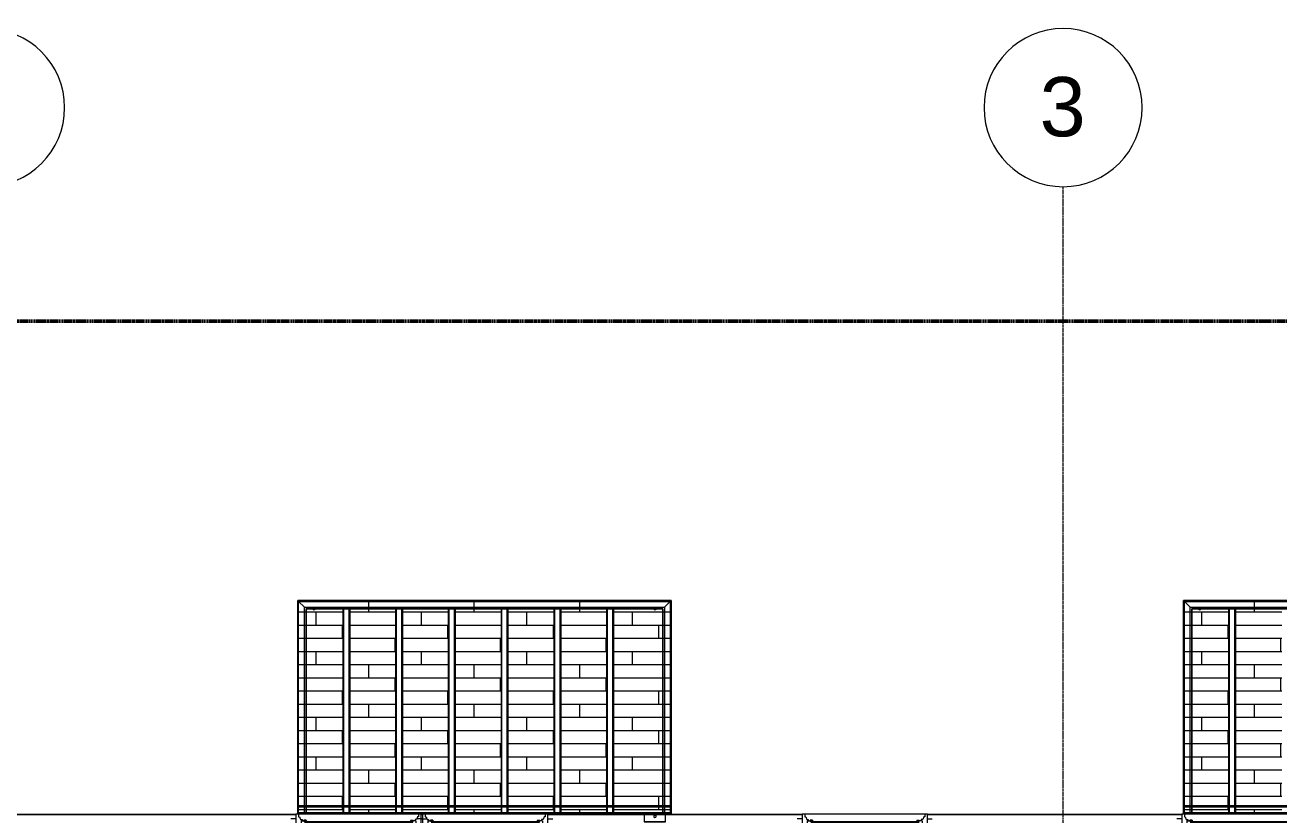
# Model space of a CAD drawing. Header units: inches. Extents: x -4235 to -464, y 9767 to 12359.
# Drawn here: x -3142.3 to -2761.8, y 12118.7 to 12358.5 of the extents above; entities that cross this region are included whole.
import ezdxf

# ---------------------------------------------------------------- set-up
doc = ezdxf.new("R2010")
doc.units = ezdxf.units.IN
doc.header["$MEASUREMENT"] = 0
for name, pattern in [('Double Dash 3_8_', [1, 0.375, -0.125, 0.125, -0.125, 0.125, -0.125]), ('Grid Line 1_2_', [0.875, 0.5, -0.125, 0.125, -0.125]), ('Hidden 1_8_', [0.1875, 0.125, -0.0625])]:
    doc.linetypes.add(name, pattern=pattern)
for name, color, linetype, lineweight in [('A-FLOR-3', 192, 'Continuous', 9), ('A-FLOR-PATT-1', 9, 'Continuous', 9), ('A-GLAZ-1', 151, 'Continuous', 9), ('A-GLAZ-2', 151, 'Continuous', 20), ('A-WALL-5', 113, 'Continuous', 9), ('C-PROP-LINE', 91, 'Double Dash 3_8_', 50), ('S-BEAM', 12, 'Continuous', 9), ('S-BEAM-1', 12, 'Hidden 1_8_', 9), ('S-GRID-1', 1, 'Grid Line 1_2_', 9), ('S-GRID-IDEN', 1, 'Continuous', 9)]:
    doc.layers.add(name, color=color, linetype=linetype, lineweight=lineweight)
doc.styles.add('Arial', font='arial.ttf', dxfattribs={"height": 18})

# ---------------------------------------------------------------- blocks, each defined once
blk = doc.blocks.new('Basic Wall _ EXT - FIBER CEMENT - LARGE - ___-2505162-BACKGROUND - RCP - 2ND FLOOR')
at = {"layer": 'A-WALL-5'}
for p, q in [((-3060.14, 12118.91), (-3215.06, 12118.91)), ((-3060.14, 12118.91), (-3215.06, 12118.91)), ((-3215.06, 12118.88), (-3060.14, 12118.88)), ((-3060.14, 12118.88), (-3215.06, 12118.88)), ((-3021.74, 12118.91), (-3022.11, 12118.91)), ((-3021.74, 12118.91), (-3022.11, 12118.91)), ((-3022.11, 12118.88), (-3021.74, 12118.88)), ((-3021.74, 12118.88), (-3022.11, 12118.88)), ((-2906.54, 12118.91), (-2983.71, 12118.91)), ((-2906.54, 12118.91), (-2983.71, 12118.91)), ((-2983.71, 12118.88), (-2906.54, 12118.88)), ((-2906.54, 12118.88), (-2983.71, 12118.88)), ((-2791.34, 12118.91), (-2868.51, 12118.91)), ((-2791.34, 12118.91), (-2868.51, 12118.91)), ((-2868.51, 12118.88), (-2791.34, 12118.88)), ((-2791.34, 12118.88), (-2868.51, 12118.88))]:
    blk.add_line(p, q, dxfattribs=at)
blk = doc.blocks.new('Window-Double_Hung-Andersen-400_Series-Tilt_Wash - DOUBLE HUNG - REVERSE COTTAGE - 2ND FLOOR-2888385-BACKGROUND - RCP - 2ND FLOOR')
at = {"layer": 'A-GLAZ-1'}
for p, q in [((-16.29, 2.5), (-15.7, 2.5)), ((-16.29, 2.12), (-15.7, 2.12)), ((-16.29, 0.56), (-15.7, 0.56)), ((-16.29, 0.19), (-15.7, 0.19)), ((-15.82, 2.5), (-15.82, 2.12)), ((-15.82, 0.56), (-15.82, 0.19)), ((-15.7, 2.63), (15.7, 2.63)), ((-15.7, 2.5), (15.7, 2.5)), ((-15.7, 2.12), (15.7, 2.12)), ((-15.7, 2), (15.7, 2)), ((-15.7, 0.69), (15.7, 0.69)), ((-15.7, 0.56), (15.7, 0.56)), ((-15.7, 0.19), (15.7, 0.19)), ((-15.7, 0.06), (15.7, 0.06)), ((16.29, 2.5), (15.7, 2.5)), ((16.29, 2.12), (15.7, 2.12)), ((16.29, 0.56), (15.7, 0.56)), ((16.29, 0.19), (15.7, 0.19)), ((15.82, 2.5), (15.82, 2.12)), ((15.82, 0.56), (15.82, 0.19)), ((-19.01, -2.44), (-19.01, -3.94)), ((-19.01, -2.44), (-18.95, -2.44)), ((18.95, -1.06), (-18.95, -1.06)), ((-18.95, -1.06), (-18.95, -4.44)), ((-18.32, -1.06), (-18.32, -4.44)), ((18.32, -1.06), (18.32, -4.44)), ((18.95, -4.44), (18.95, -1.06)), ((18.95, -2.44), (19.01, -2.44)), ((19.01, -3.94), (19.01, -2.44)), ((-19.01, -3.94), (-18.95, -3.94)), ((-18.95, -4.44), (18.95, -4.44)), ((18.95, -3.94), (19.01, -3.94))]:
    blk.add_line(p, q, dxfattribs=at)
at = {"layer": 'A-GLAZ-2'}
for p, q in [((19.01, 4.81), (-19.01, 4.81)), ((-19.01, 4.81), (-19.01, -1.06)), ((-18.2, 4.81), (-18.2, 4)), ((-18.2, 4), (-17.92, 4)), ((-17.92, 4), (-17.61, 3.19)), ((17.92, 4), (17.61, 3.19)), ((18.2, 4), (17.92, 4)), ((18.2, 4.81), (18.2, 4)), ((19.01, -1.06), (19.01, 4.81)), ((-19.01, 3.44), (-20.51, 3.44)), ((-17.61, 3.19), (-17.14, 3.19)), ((-17.42, 2.75), (-16.57, 2.75)), ((-17.42, 2.75), (-17.42, -0.56)), ((-17.42, 1.37), (-15.86, 1.37)), ((-17.42, 0.81), (-16.57, 0.81)), ((-17.14, 3.19), (-17.14, 2.75)), ((-15.86, 2.97), (-16.57, 2.97)), ((-16.57, 2.63), (-16.57, 2.97)), ((-15.7, 2.63), (-16.57, 2.63)), ((-15.86, 1.03), (-16.57, 1.03)), ((-16.57, 0.69), (-16.57, 1.03)), ((-15.7, 0.69), (-16.57, 0.69)), ((-16.29, 2.63), (-16.29, 2)), ((-15.7, 2), (-16.29, 2)), ((-16.29, 0.69), (-16.29, 0.06)), ((-15.7, 0.06), (-16.29, 0.06)), ((-15.86, 2.97), (-15.7, 2.63)), ((-15.86, 1.37), (-15.7, 2)), ((-15.86, 1.03), (-15.7, 0.69)), ((-15.86, -0.56), (-15.7, 0.06)), ((15.86, 2.97), (15.7, 2.63)), ((15.7, 2.63), (16.57, 2.63)), ((15.7, 2), (16.29, 2)), ((15.86, 1.37), (15.7, 2)), ((15.86, 1.03), (15.7, 0.69)), ((15.7, 0.69), (16.57, 0.69)), ((15.7, 0.06), (16.29, 0.06)), ((15.86, -0.56), (15.7, 0.06)), ((15.86, 2.97), (16.57, 2.97)), ((17.42, 1.37), (15.86, 1.37)), ((15.86, 1.03), (16.57, 1.03)), ((16.29, 2.63), (16.29, 2)), ((16.29, 0.69), (16.29, 0.06)), ((16.57, 2.63), (16.57, 2.97)), ((17.42, 2.75), (16.57, 2.75)), ((16.57, 0.69), (16.57, 1.03)), ((17.42, 0.81), (16.57, 0.81)), ((17.14, 3.19), (17.14, 2.75)), ((17.61, 3.19), (17.14, 3.19)), ((17.42, 2.75), (17.42, -0.56)), ((19.01, 3.44), (20.51, 3.44)), ((-19.01, -1.06), (19.01, -1.06)), ((-17.67, -0.78), (-18, -1.06)), ((-17.67, -0.78), (-17.67, -0.56)), ((-17.67, -0.56), (-15.86, -0.56)), ((17.67, -0.56), (15.86, -0.56)), ((17.67, -0.78), (17.67, -0.56)), ((17.67, -0.78), (18, -1.06))]:
    blk.add_line(p, q, dxfattribs=at)
blk = doc.blocks.new('Walls 80 - Walls 1-2571285-BACKGROUND - RCP - 2ND FLOOR')
at = {"layer": 'A-WALL-5'}
for start_param, end_param in [(2.879793, 3.141593), (3.19067, 6.234108), (0, 0.261799)]:
    blk.add_ellipse((-2785.88, 12181.32), major_axis=(0.375, 0), ratio=0.86769, start_param=start_param, end_param=end_param, dxfattribs=at)
blk = doc.blocks.new('Walls 140 - Walls 3-2571305-BACKGROUND - RCP - 2ND FLOOR')
at = {"layer": 'A-WALL-5'}
for p, q in [((-2677.46, 12183.84), (-2790.79, 12183.84)), ((-2790.79, 12183.84), (-2790.79, 12121.48)), ((-2677.46, 12183.84), (-2790.79, 12183.84)), ((-2790.79, 12183.84), (-2790.79, 12118.96)), ((-2790.79, 12183.84), (-2677.46, 12183.84)), ((-2790.79, 12121.48), (-2790.79, 12183.84)), ((-2790.51, 12183.57), (-2677.73, 12183.57)), ((-2790.51, 12183.57), (-2788.74, 12181.8)), ((-2788.74, 12181.8), (-2790.51, 12183.57)), ((-2790.51, 12183.57), (-2677.73, 12183.57)), ((-2790.51, 12121.48), (-2790.51, 12183.57)), ((-2790.51, 12121.48), (-2790.51, 12183.57)), ((-2679.5, 12181.8), (-2677.73, 12183.57)), ((-2677.73, 12183.57), (-2679.5, 12181.8)), ((-2677.73, 12183.57), (-2677.73, 12121.48)), ((-2677.73, 12183.57), (-2677.73, 12121.48)), ((-2677.46, 12121.48), (-2677.46, 12183.84)), ((-2677.46, 12183.84), (-2677.46, 12118.95)), ((-2677.46, 12183.84), (-2677.46, 12121.48)), ((-2788.74, 12181.8), (-2679.5, 12181.8)), ((-2788.74, 12181.8), (-2679.5, 12181.8)), ((-2788.74, 12121.48), (-2788.74, 12181.8)), ((-2788.74, 12121.48), (-2788.74, 12181.8)), ((-2786.25, 12181.31), (-2788.26, 12181.31)), ((-2788.26, 12181.31), (-2788.26, 12121.48)), ((-2788.26, 12181.31), (-2679.99, 12181.31)), ((-2788.26, 12118.96), (-2788.26, 12181.31)), ((-2785.55, 12181.31), (-2786.25, 12181.31)), ((-2776.99, 12181.31), (-2785.51, 12181.31)), ((-2776.8, 12181.31), (-2776.99, 12181.31)), ((-2775.18, 12181.31), (-2776.8, 12181.31)), ((-2774.99, 12181.31), (-2775.18, 12181.31)), ((-2760.99, 12181.31), (-2774.99, 12181.31)), ((-2760.8, 12181.31), (-2760.99, 12181.31)), ((-2759.18, 12181.31), (-2760.8, 12181.31)), ((-2758.99, 12181.31), (-2759.18, 12181.31)), ((-2744.99, 12181.31), (-2758.99, 12181.31)), ((-2744.8, 12181.31), (-2744.99, 12181.31)), ((-2743.18, 12181.31), (-2744.8, 12181.31)), ((-2742.99, 12181.31), (-2743.18, 12181.31)), ((-2728.99, 12181.31), (-2742.99, 12181.31)), ((-2728.8, 12181.31), (-2728.99, 12181.31)), ((-2727.18, 12181.31), (-2728.8, 12181.31)), ((-2726.99, 12181.31), (-2727.18, 12181.31)), ((-2712.99, 12181.31), (-2726.99, 12181.31)), ((-2712.8, 12181.31), (-2712.99, 12181.31)), ((-2711.18, 12181.31), (-2712.8, 12181.31)), ((-2710.99, 12181.31), (-2711.18, 12181.31)), ((-2696.99, 12181.31), (-2710.99, 12181.31)), ((-2696.8, 12181.31), (-2696.99, 12181.31)), ((-2695.18, 12181.31), (-2696.8, 12181.31)), ((-2694.99, 12181.31), (-2695.18, 12181.31)), ((-2682.76, 12181.31), (-2694.99, 12181.31)), ((-2682.01, 12181.31), (-2682.75, 12181.31)), ((-2679.99, 12181.31), (-2682.01, 12181.31)), ((-2679.99, 12118.95), (-2679.99, 12181.31)), ((-2679.99, 12181.31), (-2679.99, 12121.48)), ((-2679.5, 12181.8), (-2679.5, 12121.48)), ((-2679.5, 12181.8), (-2679.5, 12121.48)), ((-2788.26, 12121.48), (-2790.79, 12121.48)), ((-2790.79, 12121.48), (-2790.79, 12121.21)), ((-2790.79, 12121.21), (-2790.79, 12121.48)), ((-2790.79, 12121.48), (-2790.79, 12118.96)), ((-2790.79, 12121.48), (-2677.46, 12121.48)), ((-2790.79, 12121.48), (-2790.79, 12118.96)), ((-2790.79, 12119.44), (-2790.79, 12121.4)), ((-2790.79, 12119.44), (-2790.79, 12121.4)), ((-2790.79, 12121.21), (-2790.79, 12119.44)), ((-2790.79, 12119.44), (-2790.79, 12121.21)), ((-2790.79, 12121.21), (-2788.26, 12121.21)), ((-2790.79, 12121.21), (-2790.51, 12121.21)), ((-2790.79, 12118.96), (-2790.79, 12119.44)), ((-2790.79, 12118.96), (-2790.79, 12119.44)), ((-2790.77, 12119.44), (-2788.26, 12119.44)), ((-2790.77, 12119.44), (-2788.26, 12119.44)), ((-2790.65, 12121.48), (-2790.58, 12121.48)), ((-2790.58, 12121.48), (-2788.74, 12121.48)), ((-2790.51, 12118.96), (-2790.51, 12121.48)), ((-2790.51, 12121.21), (-2790.51, 12121.48)), ((-2790.51, 12121.21), (-2788.74, 12121.21)), ((-2790.51, 12119.44), (-2790.51, 12121.21)), ((-2790.51, 12118.96), (-2790.51, 12119.44)), ((-2788.74, 12121.48), (-2788.26, 12121.48)), ((-2788.74, 12118.96), (-2788.74, 12121.48)), ((-2788.74, 12118.96), (-2788.74, 12121.48)), ((-2788.74, 12121.21), (-2788.26, 12121.21)), ((-2679.99, 12121.48), (-2788.26, 12121.48)), ((-2788.26, 12121.48), (-2776.99, 12121.48)), ((-2788.26, 12121.4), (-2788.26, 12121.35)), ((-2788.26, 12121.35), (-2788.26, 12121.28)), ((-2788.26, 12121.28), (-2788.26, 12121.21)), ((-2788.26, 12121.21), (-2679.99, 12121.21)), ((-2788.26, 12121.21), (-2776.99, 12121.21)), ((-2788.26, 12121.21), (-2788.26, 12119.44)), ((-2788.26, 12119.44), (-2679.99, 12119.44)), ((-2788.26, 12119.44), (-2679.99, 12119.44)), ((-2788.26, 12119.44), (-2788.26, 12118.96)), ((-2775, 12121.48), (-2760.99, 12121.48)), ((-2775, 12121.21), (-2760.99, 12121.21)), ((-2759, 12121.48), (-2744.99, 12121.48)), ((-2759, 12121.21), (-2744.99, 12121.21)), ((-2753.31, 12118.95), (-2752.94, 12118.95)), ((-2752.94, 12118.95), (-2753.31, 12118.95)), ((-2743, 12121.48), (-2728.99, 12121.48)), ((-2743, 12121.21), (-2728.99, 12121.21)), ((-2727, 12121.48), (-2712.99, 12121.48)), ((-2727, 12121.21), (-2712.99, 12121.21)), ((-2714.91, 12118.95), (-2679.99, 12118.95)), ((-2677.46, 12118.95), (-2714.91, 12118.95)), ((-2711, 12121.48), (-2696.99, 12121.48)), ((-2711, 12121.21), (-2696.99, 12121.21)), ((-2695, 12121.48), (-2679.99, 12121.48)), ((-2695, 12121.21), (-2679.99, 12121.21)), ((-2677.46, 12121.48), (-2679.99, 12121.48)), ((-2679.99, 12121.48), (-2679.5, 12121.48)), ((-2679.99, 12121.4), (-2679.99, 12121.35)), ((-2679.99, 12121.34), (-2679.99, 12121.28)), ((-2679.99, 12121.28), (-2679.99, 12119.44)), ((-2679.99, 12121.21), (-2677.46, 12121.21)), ((-2679.99, 12121.21), (-2679.5, 12121.21)), ((-2679.99, 12119.44), (-2677.48, 12119.44)), ((-2679.99, 12119.44), (-2677.48, 12119.44)), ((-2679.99, 12119.44), (-2679.99, 12118.95)), ((-2679.99, 12118.95), (-2679.5, 12118.95)), ((-2677.46, 12118.95), (-2679.99, 12118.95)), ((-2679.99, 12118.95), (-2679.5, 12118.95)), ((-2679.5, 12121.48), (-2677.67, 12121.48)), ((-2679.5, 12121.48), (-2679.5, 12118.95)), ((-2679.5, 12121.48), (-2679.5, 12118.95)), ((-2679.5, 12121.21), (-2677.73, 12121.21)), ((-2679.5, 12118.95), (-2677.54, 12118.95)), ((-2679.5, 12118.95), (-2677.73, 12118.95)), ((-2677.73, 12118.95), (-2679.5, 12118.95)), ((-2679.5, 12118.95), (-2677.54, 12118.95)), ((-2677.73, 12121.48), (-2677.73, 12118.95)), ((-2677.73, 12121.48), (-2677.73, 12121.21)), ((-2677.73, 12121.21), (-2677.46, 12121.21)), ((-2677.73, 12121.21), (-2677.73, 12119.44)), ((-2677.73, 12119.44), (-2677.73, 12118.95)), ((-2677.73, 12118.95), (-2677.46, 12118.95)), ((-2677.46, 12118.95), (-2677.73, 12118.95)), ((-2677.66, 12121.48), (-2677.6, 12121.48)), ((-2677.46, 12118.95), (-2677.46, 12121.48)), ((-2677.46, 12121.48), (-2677.46, 12121.21)), ((-2677.46, 12121.21), (-2677.46, 12121.48)), ((-2677.46, 12118.95), (-2677.46, 12121.48)), ((-2677.46, 12121.4), (-2677.46, 12119.44)), ((-2677.46, 12121.4), (-2677.46, 12119.44)), ((-2677.46, 12121.21), (-2677.46, 12119.44)), ((-2677.46, 12119.44), (-2677.46, 12121.21)), ((-2677.46, 12119.44), (-2677.46, 12118.95)), ((-2677.46, 12119.44), (-2677.46, 12118.95))]:
    blk.add_line(p, q, dxfattribs=at)
for points, knots in [([(-2790.79, 12183.84), (-2790.79, 12183.84), (-2790.78, 12183.83), (-2790.77, 12183.82), (-2790.75, 12183.8), (-2790.73, 12183.79), (-2790.72, 12183.77), (-2790.7, 12183.76), (-2790.68, 12183.73), (-2790.66, 12183.71), (-2790.63, 12183.69), (-2790.61, 12183.67), (-2790.57, 12183.63), (-2790.54, 12183.59), (-2790.51, 12183.57)], [0, 0, 0, 0, 0.166667, 0.25, 0.333333, 0.416667, 0.458333, 0.5, 0.583333, 0.666667, 0.708333, 0.75, 0.833333, 1, 1, 1, 1]), ([(-2790.51, 12183.57), (-2790.54, 12183.59), (-2790.57, 12183.63), (-2790.62, 12183.67), (-2790.65, 12183.7), (-2790.67, 12183.72), (-2790.68, 12183.74), (-2790.7, 12183.76), (-2790.72, 12183.77), (-2790.73, 12183.79), (-2790.75, 12183.8), (-2790.77, 12183.82), (-2790.78, 12183.83), (-2790.79, 12183.84), (-2790.79, 12183.84)], [0, 0, 0, 0, 0.166667, 0.25, 0.333333, 0.375, 0.416667, 0.5, 0.541667, 0.583333, 0.666667, 0.75, 0.833333, 1, 1, 1, 1]), ([(-2677.73, 12183.57), (-2677.71, 12183.59), (-2677.67, 12183.63), (-2677.63, 12183.67), (-2677.6, 12183.7), (-2677.58, 12183.72), (-2677.56, 12183.74), (-2677.55, 12183.76), (-2677.53, 12183.77), (-2677.51, 12183.79), (-2677.5, 12183.8), (-2677.48, 12183.82), (-2677.47, 12183.83), (-2677.46, 12183.84), (-2677.46, 12183.84)], [-1, -1, -1, -1, -0.833333, -0.75, -0.666667, -0.625, -0.583333, -0.5, -0.458333, -0.416667, -0.333333, -0.25, -0.166667, 0, 0, 0, 0]), ([(-2677.46, 12183.84), (-2677.46, 12183.84), (-2677.47, 12183.83), (-2677.48, 12183.82), (-2677.5, 12183.8), (-2677.51, 12183.79), (-2677.53, 12183.77), (-2677.55, 12183.76), (-2677.56, 12183.74), (-2677.58, 12183.72), (-2677.6, 12183.7), (-2677.63, 12183.67), (-2677.67, 12183.63), (-2677.71, 12183.59), (-2677.73, 12183.57)], [-1, -1, -1, -1, -0.833333, -0.75, -0.666667, -0.583333, -0.541667, -0.5, -0.416667, -0.375, -0.333333, -0.25, -0.166667, 0, 0, 0, 0])]:
    blk.add_open_spline(points, degree=3, knots=knots, dxfattribs=at)
blk = doc.blocks.new('CISC HSS Rectangular_CSA G40_21_ - HS102x51x4_8-2765058-BACKGROUND - RCP - 2ND FLOOR')
at = {"layer": 'S-BEAM'}
for p, q in [((-30.9, 1), (28.92, 1)), ((-30.9, 1), (-30.9, 0.62)), ((-30.9, 0.82), (-30.9, 1)), ((-30.9, 0.62), (-30.9, 0.82)), ((-30.9, 0.62), (-30.9, 0.81)), ((-30.9, 0.81), (-30.9, 0.62)), ((-30.9, 0.62), (-30.9, -0.62)), ((-30.9, 0.62), (-30.9, -0.62)), ((28.92, 1), (30.9, 1)), ((30.9, 0.62), (30.9, 1)), ((30.9, -0.62), (30.9, 0.62)), ((-30.9, -0.62), (-30.9, -1)), ((-30.9, -0.82), (-30.9, -0.62)), ((-30.9, -0.62), (-30.9, -0.81)), ((-30.9, -0.81), (-30.9, -0.62)), ((-30.9, -1), (-30.9, -0.82)), ((28.92, -1), (-30.9, -1)), ((30.9, -1), (28.92, -1)), ((30.9, -1), (30.9, -0.62))]:
    blk.add_line(p, q, dxfattribs=at)
at = {"layer": 'S-BEAM-1'}
for p, q in [((28.92, 0.81), (-30.9, 0.81)), ((30.9, 0.81), (28.92, 0.81)), ((28.92, -0.81), (-30.9, -0.81)), ((30.9, -0.81), (28.92, -0.81))]:
    blk.add_line(p, q, dxfattribs=at)
blk = doc.blocks.new('Walls 75 - Walls 1-2571530-BACKGROUND - RCP - 2ND FLOOR')
at = {"layer": 'A-WALL-5'}
for p, q in [((-2954.43, 12118.88), (-2954.43, 12118.59)), ((-2951.56, 12118.88), (-2951.56, 12118.59)), ((-2950.81, 12118.59), (-2950.81, 12118.88)), ((-2947.93, 12118.59), (-2947.93, 12118.88)), ((-2954.43, 12118.59), (-2954.43, 12116.84)), ((-2954.43, 12116.84), (-2954.43, 12116.64)), ((-2952.81, 12116.64), (-2954.43, 12116.64)), ((-2954.43, 12116.64), (-2947.93, 12116.64)), ((-2950.34, 12116.64), (-2952.81, 12116.64)), ((-2951.56, 12118.59), (-2951.56, 12118.27)), ((-2950.81, 12118.27), (-2950.81, 12118.59)), ((-2948.88, 12116.64), (-2950.34, 12116.64)), ((-2948.37, 12116.64), (-2948.88, 12116.64)), ((-2947.93, 12116.64), (-2948.37, 12116.64)), ((-2947.93, 12116.84), (-2947.93, 12118.59)), ((-2947.93, 12116.64), (-2947.93, 12116.84))]:
    blk.add_line(p, q, dxfattribs=at)
for centre, start_param, end_param in [((-2951.18, 12181.32), 2.994857, 3.141593), ((-2951.18, 12181.32), 3.19067, 6.234108), ((-2951.18, 12181.32), 0.094304, 0.261799), ((-2951.18, 12118.27), 2.923753, 3.119324), ((-2951.18, 12118.27), 3.141593, 3.665191), ((-2951.18, 12118.27), 2.698715, 2.879092), ((-2951.18, 12118.27), 2.412453, 2.61664), ((-2951.18, 12118.27), 3.665191, 4.45059), ((-2951.18, 12118.27), 2.094395, 2.354281), ((-2951.18, 12118.27), 1.832596, 2.092053), ((-2951.18, 12118.27), 1.696161, 1.829985), ((-2951.18, 12118.27), 4.45059, 4.712389), ((-2951.18, 12118.27), 1.570796, 1.696161), ((-2951.18, 12118.27), 1.445432, 1.568095), ((-2951.18, 12118.27), 4.712389, 6.283185), ((-2951.18, 12118.27), 1.308997, 1.445432), ((-2951.18, 12118.27), 1.047198, 1.30639), ((-2951.18, 12118.27), 0.785398, 1.044861), ((-2951.18, 12118.27), 0.523599, 0.722124), ((-2951.18, 12118.27), 0.261799, 0.522251), ((-2951.18, 12118.27), 0, 0.21784)]:
    blk.add_ellipse(centre, major_axis=(0.375, 0), ratio=0.86769, start_param=start_param, end_param=end_param, dxfattribs=at)
blk = doc.blocks.new('Walls 76 - Walls 1-2571549-BACKGROUND - RCP - 2ND FLOOR')
at = {"layer": 'A-WALL-5'}
for start_param, end_param in [(2.879793, 3.141593), (3.19067, 6.234108), (0, 0.261799)]:
    blk.add_ellipse((-3054.68, 12181.32), major_axis=(0.375, 0), ratio=0.86769, start_param=start_param, end_param=end_param, dxfattribs=at)
blk = doc.blocks.new('Walls 141 - Walls 3-2571569-BACKGROUND - RCP - 2ND FLOOR')
at = {"layer": 'A-WALL-5'}
for p, q in [((-2946.26, 12183.84), (-3059.59, 12183.84)), ((-3059.59, 12183.84), (-3059.59, 12121.48)), ((-2946.26, 12183.84), (-3059.59, 12183.84)), ((-3059.59, 12183.84), (-3059.59, 12118.96)), ((-3059.59, 12183.84), (-2946.26, 12183.84)), ((-3059.59, 12121.48), (-3059.59, 12183.84)), ((-3059.31, 12183.57), (-2946.53, 12183.57)), ((-3059.31, 12183.57), (-3057.54, 12181.8)), ((-3057.54, 12181.8), (-3059.31, 12183.57)), ((-3059.31, 12183.57), (-2946.53, 12183.57)), ((-3059.31, 12121.48), (-3059.31, 12183.57)), ((-3059.31, 12121.48), (-3059.31, 12183.57)), ((-2948.3, 12181.8), (-2946.53, 12183.57)), ((-2946.53, 12183.57), (-2948.3, 12181.8)), ((-2946.53, 12183.57), (-2946.53, 12121.48)), ((-2946.53, 12183.57), (-2946.53, 12121.48)), ((-2946.26, 12121.48), (-2946.26, 12183.84)), ((-2946.26, 12183.84), (-2946.26, 12118.95)), ((-2946.26, 12183.84), (-2946.26, 12121.48)), ((-3057.54, 12181.8), (-2948.3, 12181.8)), ((-3057.54, 12181.8), (-2948.3, 12181.8)), ((-3057.54, 12121.48), (-3057.54, 12181.8)), ((-3057.54, 12121.48), (-3057.54, 12181.8)), ((-3055.05, 12181.31), (-3057.06, 12181.31)), ((-3057.06, 12181.31), (-3057.06, 12121.48)), ((-3057.06, 12181.31), (-2948.79, 12181.31)), ((-3057.06, 12118.96), (-3057.06, 12181.31)), ((-3054.31, 12181.31), (-3055.05, 12181.31)), ((-3045.79, 12181.31), (-3054.3, 12181.31)), ((-3045.6, 12181.31), (-3045.79, 12181.31)), ((-3043.98, 12181.31), (-3045.6, 12181.31)), ((-3043.79, 12181.31), (-3043.98, 12181.31)), ((-3029.79, 12181.31), (-3043.79, 12181.31)), ((-3029.6, 12181.31), (-3029.79, 12181.31)), ((-3027.98, 12181.31), (-3029.6, 12181.31)), ((-3027.79, 12181.31), (-3027.98, 12181.31)), ((-3013.79, 12181.31), (-3027.79, 12181.31)), ((-3013.6, 12181.31), (-3013.79, 12181.31)), ((-3011.98, 12181.31), (-3013.6, 12181.31)), ((-3011.79, 12181.31), (-3011.98, 12181.31)), ((-2997.79, 12181.31), (-3011.79, 12181.31)), ((-2997.6, 12181.31), (-2997.79, 12181.31)), ((-2995.98, 12181.31), (-2997.6, 12181.31)), ((-2995.79, 12181.31), (-2995.98, 12181.31)), ((-2981.79, 12181.31), (-2995.76, 12181.31)), ((-2981.6, 12181.31), (-2981.79, 12181.31)), ((-2979.98, 12181.31), (-2981.6, 12181.31)), ((-2979.79, 12181.31), (-2979.98, 12181.31)), ((-2965.79, 12181.31), (-2979.79, 12181.31)), ((-2965.6, 12181.31), (-2965.79, 12181.31)), ((-2963.98, 12181.31), (-2965.6, 12181.31)), ((-2963.79, 12181.31), (-2963.98, 12181.31)), ((-2951.56, 12181.31), (-2963.79, 12181.31)), ((-2950.81, 12181.31), (-2951.55, 12181.31)), ((-2948.79, 12181.31), (-2950.81, 12181.31)), ((-2948.79, 12118.95), (-2948.79, 12181.31)), ((-2948.79, 12181.31), (-2948.79, 12121.48)), ((-2948.3, 12181.8), (-2948.3, 12121.48)), ((-2948.3, 12181.8), (-2948.3, 12121.48)), ((-3057.06, 12121.48), (-3059.59, 12121.48)), ((-3059.59, 12121.48), (-3059.59, 12121.21)), ((-3059.59, 12121.21), (-3059.59, 12121.48)), ((-3059.59, 12121.48), (-3059.59, 12118.96)), ((-3059.59, 12121.48), (-2946.26, 12121.48)), ((-3059.59, 12121.48), (-3059.59, 12118.96)), ((-3059.59, 12119.44), (-3059.59, 12121.4)), ((-3059.59, 12119.44), (-3059.59, 12121.4)), ((-3059.59, 12121.21), (-3059.59, 12119.44)), ((-3059.59, 12119.44), (-3059.59, 12121.21)), ((-3059.59, 12121.21), (-3057.06, 12121.21)), ((-3059.59, 12121.21), (-3059.31, 12121.21)), ((-3059.59, 12118.96), (-3059.59, 12119.44)), ((-3059.59, 12118.96), (-3059.59, 12119.44)), ((-3059.57, 12119.44), (-3057.06, 12119.44)), ((-3059.57, 12119.44), (-3057.06, 12119.44)), ((-3059.45, 12121.48), (-3059.38, 12121.48)), ((-3059.38, 12121.48), (-3057.54, 12121.48)), ((-3059.31, 12118.96), (-3059.31, 12121.48)), ((-3059.31, 12121.21), (-3059.31, 12121.48)), ((-3059.31, 12121.21), (-3057.54, 12121.21)), ((-3059.31, 12119.44), (-3059.31, 12121.21)), ((-3059.31, 12118.96), (-3059.31, 12119.44)), ((-3057.54, 12121.48), (-3057.06, 12121.48)), ((-3057.54, 12118.96), (-3057.54, 12121.48)), ((-3057.54, 12118.96), (-3057.54, 12121.48)), ((-3057.54, 12121.21), (-3057.06, 12121.21)), ((-2948.79, 12121.48), (-3057.06, 12121.48)), ((-3057.06, 12121.48), (-3045.79, 12121.48)), ((-3057.06, 12121.4), (-3057.06, 12121.35)), ((-3057.06, 12121.35), (-3057.06, 12121.28)), ((-3057.06, 12121.28), (-3057.06, 12121.21)), ((-3057.06, 12121.21), (-2948.79, 12121.21)), ((-3057.06, 12121.21), (-3045.79, 12121.21)), ((-3057.06, 12121.21), (-3057.06, 12119.44)), ((-3057.06, 12119.44), (-2948.79, 12119.44)), ((-3057.06, 12119.44), (-2948.79, 12119.44)), ((-3057.06, 12119.44), (-3057.06, 12118.96)), ((-3043.8, 12121.48), (-3029.79, 12121.48)), ((-3043.8, 12121.21), (-3029.79, 12121.21)), ((-3027.8, 12121.48), (-3013.79, 12121.48)), ((-3027.8, 12121.21), (-3013.79, 12121.21)), ((-3022.11, 12118.95), (-3021.74, 12118.95)), ((-3021.74, 12118.95), (-3022.11, 12118.95)), ((-3011.8, 12121.48), (-2997.79, 12121.48)), ((-3011.8, 12121.21), (-2997.79, 12121.21)), ((-2995.76, 12121.48), (-2981.79, 12121.48)), ((-2995.76, 12121.21), (-2981.79, 12121.21)), ((-2983.71, 12118.95), (-2948.79, 12118.95)), ((-2946.26, 12118.95), (-2983.71, 12118.95)), ((-2979.8, 12121.48), (-2965.79, 12121.48)), ((-2979.8, 12121.21), (-2965.79, 12121.21)), ((-2963.8, 12121.48), (-2948.79, 12121.48)), ((-2963.8, 12121.21), (-2948.79, 12121.21)), ((-2946.26, 12121.48), (-2948.79, 12121.48)), ((-2948.79, 12121.48), (-2948.3, 12121.48)), ((-2948.79, 12121.4), (-2948.79, 12121.35)), ((-2948.79, 12121.34), (-2948.79, 12121.28)), ((-2948.79, 12121.28), (-2948.79, 12119.44)), ((-2948.79, 12121.21), (-2946.26, 12121.21)), ((-2948.79, 12121.21), (-2948.3, 12121.21)), ((-2948.79, 12119.44), (-2946.28, 12119.44)), ((-2948.79, 12119.44), (-2946.28, 12119.44)), ((-2948.79, 12119.44), (-2948.79, 12118.95)), ((-2948.79, 12118.95), (-2948.3, 12118.95)), ((-2946.26, 12118.95), (-2948.79, 12118.95)), ((-2948.79, 12118.95), (-2948.3, 12118.95)), ((-2948.3, 12121.48), (-2946.47, 12121.48)), ((-2948.3, 12121.48), (-2948.3, 12118.95)), ((-2948.3, 12121.48), (-2948.3, 12118.95)), ((-2948.3, 12121.21), (-2946.53, 12121.21)), ((-2948.3, 12118.95), (-2946.34, 12118.95)), ((-2948.3, 12118.95), (-2946.53, 12118.95)), ((-2946.53, 12118.95), (-2948.3, 12118.95)), ((-2948.3, 12118.95), (-2946.34, 12118.95)), ((-2946.53, 12121.48), (-2946.53, 12118.95)), ((-2946.53, 12121.48), (-2946.53, 12121.21)), ((-2946.53, 12121.21), (-2946.26, 12121.21)), ((-2946.53, 12121.21), (-2946.53, 12119.44)), ((-2946.53, 12119.44), (-2946.53, 12118.95)), ((-2946.53, 12118.95), (-2946.34, 12118.95)), ((-2946.26, 12118.95), (-2946.53, 12118.95)), ((-2946.46, 12121.48), (-2946.4, 12121.48)), ((-2946.34, 12118.95), (-2946.3, 12118.95)), ((-2946.3, 12118.95), (-2946.26, 12118.95)), ((-2946.26, 12118.95), (-2946.26, 12121.48)), ((-2946.26, 12121.48), (-2946.26, 12121.45)), ((-2946.26, 12121.21), (-2946.26, 12121.48)), ((-2946.26, 12118.95), (-2946.26, 12121.48)), ((-2946.26, 12121.45), (-2946.26, 12121.4)), ((-2946.26, 12121.4), (-2946.26, 12121.21)), ((-2946.26, 12121.4), (-2946.26, 12119.44)), ((-2946.26, 12121.4), (-2946.26, 12119.44)), ((-2946.26, 12121.21), (-2946.26, 12119.44)), ((-2946.26, 12119.44), (-2946.26, 12121.21)), ((-2946.26, 12119.44), (-2946.26, 12118.95)), ((-2946.26, 12119.44), (-2946.26, 12118.95))]:
    blk.add_line(p, q, dxfattribs=at)
for points in [[(-3059.59, 12183.84), (-3059.59, 12183.84), (-3059.58, 12183.84), (-3059.58, 12183.83)], [(-3059.58, 12183.83), (-3059.58, 12183.84), (-3059.59, 12183.84), (-3059.59, 12183.84)], [(-2946.53, 12183.57), (-2946.51, 12183.59), (-2946.49, 12183.61), (-2946.46, 12183.64)], [(-2946.46, 12183.64), (-2946.45, 12183.65), (-2946.43, 12183.67), (-2946.41, 12183.69), (-2946.4, 12183.7)]]:
    blk.add_open_spline(points, degree=3, dxfattribs=at)
for points, knots in [([(-3059.58, 12183.83), (-3059.57, 12183.83), (-3059.57, 12183.82), (-3059.55, 12183.8), (-3059.53, 12183.79), (-3059.52, 12183.77), (-3059.5, 12183.76), (-3059.48, 12183.73), (-3059.46, 12183.71), (-3059.43, 12183.69), (-3059.41, 12183.67), (-3059.37, 12183.63), (-3059.34, 12183.59), (-3059.31, 12183.57)], [0.1666667, 0.1666667, 0.1666667, 0.1666667, 0.25, 0.3333333, 0.4166667, 0.4583333, 0.5, 0.5833333, 0.6666667, 0.7083333, 0.75, 0.8333333, 1, 1, 1, 1]), ([(-3059.31, 12183.57), (-3059.34, 12183.59), (-3059.37, 12183.63), (-3059.42, 12183.67), (-3059.45, 12183.7), (-3059.47, 12183.72), (-3059.48, 12183.74), (-3059.5, 12183.76), (-3059.52, 12183.77), (-3059.53, 12183.79), (-3059.55, 12183.8), (-3059.57, 12183.82), (-3059.57, 12183.83), (-3059.58, 12183.83)], [0, 0, 0, 0, 0.1666667, 0.25, 0.3333333, 0.375, 0.4166667, 0.5, 0.5416667, 0.5833333, 0.6666667, 0.75, 0.8333333, 0.8333333, 0.8333333, 0.8333333]), ([(-2946.26, 12183.84), (-2946.26, 12183.84), (-2946.27, 12183.83), (-2946.28, 12183.82), (-2946.3, 12183.8), (-2946.31, 12183.79), (-2946.33, 12183.77), (-2946.35, 12183.76), (-2946.36, 12183.74), (-2946.38, 12183.72), (-2946.4, 12183.7), (-2946.43, 12183.67), (-2946.47, 12183.63), (-2946.51, 12183.59), (-2946.53, 12183.57)], [-1, -1, -1, -1, -0.833333, -0.75, -0.666667, -0.583333, -0.541667, -0.5, -0.416667, -0.375, -0.333333, -0.25, -0.166667, 0, 0, 0, 0]), ([(-2946.4, 12183.7), (-2946.39, 12183.71), (-2946.38, 12183.72), (-2946.36, 12183.74), (-2946.35, 12183.76), (-2946.33, 12183.77), (-2946.31, 12183.79), (-2946.3, 12183.8), (-2946.3, 12183.8)], [-0.6666667, -0.6666667, -0.6666667, -0.6666667, -0.625, -0.5833333, -0.5, -0.4583333, -0.4166667, -0.3333333, -0.3333333, -0.3333333, -0.3333333]), ([(-2946.3, 12183.8), (-2946.29, 12183.81), (-2946.28, 12183.82), (-2946.27, 12183.83), (-2946.26, 12183.84), (-2946.26, 12183.84)], [-0.3333333, -0.3333333, -0.3333333, -0.3333333, -0.25, -0.1666667, 0, 0, 0, 0])]:
    blk.add_open_spline(points, degree=3, knots=knots, dxfattribs=at)
blk = doc.blocks.new('CISC HSS Rectangular_CSA G40_21_ - HS102x51x4_8-V154-BACKGROUND - RCP - 2ND FLOOR')
at = {"layer": 'S-BEAM'}
for p, q in [((-30.9, 1), (28.92, 1)), ((-30.9, 1), (-30.9, 0.62)), ((-30.9, 0.82), (-30.9, 1)), ((-30.9, 0.62), (-30.9, 0.82)), ((-30.9, 0.62), (-30.9, 0.81)), ((-30.9, 0.81), (-30.9, 0.62)), ((-30.9, 0.62), (-30.9, -0.62)), ((-30.9, 0.62), (-30.9, -0.62)), ((28.92, 1), (30.9, 1)), ((30.9, 0.62), (30.9, 1)), ((30.9, -0.62), (30.9, 0.62)), ((-30.9, -0.62), (-30.9, -1)), ((-30.9, -0.82), (-30.9, -0.62)), ((-30.9, -0.62), (-30.9, -0.81)), ((-30.9, -0.76), (-30.9, -0.62)), ((-30.9, -0.81), (-30.9, -0.76)), ((-30.9, -1), (-30.9, -0.82)), ((28.92, -1), (-30.9, -1)), ((30.9, -1), (28.92, -1)), ((30.9, -1), (30.9, -0.62))]:
    blk.add_line(p, q, dxfattribs=at)
at = {"layer": 'S-BEAM-1'}
for p, q in [((28.92, 0.81), (-30.9, 0.81)), ((30.9, 0.81), (28.92, 0.81)), ((28.92, -0.81), (-30.9, -0.81)), ((30.9, -0.81), (28.92, -0.81))]:
    blk.add_line(p, q, dxfattribs=at)
blk = doc.blocks.new('CISC HSS Rectangular_CSA G40_21_ - HS102x51x4_8-V155-BACKGROUND - RCP - 2ND FLOOR')
at = {"layer": 'S-BEAM'}
for p, q in [((-30.9, 1), (28.92, 1)), ((-30.9, 1), (-30.9, 0.62)), ((-30.9, 0.82), (-30.9, 1)), ((-30.9, 0.62), (-30.9, 0.82)), ((-30.9, 0.76), (-30.9, 0.81)), ((-30.9, 0.81), (-30.9, 0.62)), ((-30.9, 0.62), (-30.9, 0.76)), ((-30.9, 0.62), (-30.9, -0.62)), ((-30.9, 0.62), (-30.9, -0.62)), ((28.92, 1), (30.9, 1)), ((30.9, 0.62), (30.9, 1)), ((30.9, -0.62), (30.9, 0.62)), ((-30.9, -0.62), (-30.9, -1)), ((-30.9, -0.82), (-30.9, -0.62)), ((-30.9, -0.62), (-30.9, -0.76)), ((-30.9, -0.81), (-30.9, -0.62)), ((-30.9, -0.76), (-30.9, -0.81)), ((-30.9, -1), (-30.9, -0.82)), ((28.92, -1), (-30.9, -1)), ((30.9, -1), (28.92, -1)), ((30.9, -1), (30.9, -0.62))]:
    blk.add_line(p, q, dxfattribs=at)
at = {"layer": 'S-BEAM-1'}
for p, q in [((28.92, 0.81), (-30.9, 0.81)), ((30.9, 0.81), (28.92, 0.81)), ((28.92, -0.81), (-30.9, -0.81)), ((30.9, -0.81), (28.92, -0.81))]:
    blk.add_line(p, q, dxfattribs=at)
blk = doc.blocks.new('CISC HSS Rectangular_CSA G40_21_ - HS102x51x4_8-V156-BACKGROUND - RCP - 2ND FLOOR')
at = {"layer": 'S-BEAM'}
for p, q in [((-30.9, 1), (28.92, 1)), ((-30.9, 1), (-30.9, 0.62)), ((-30.9, 0.82), (-30.9, 1)), ((-30.9, 0.62), (-30.9, 0.82)), ((-30.9, 0.62), (-30.9, 0.81)), ((-30.9, 0.81), (-30.9, 0.76)), ((-30.9, 0.76), (-30.9, 0.62)), ((-30.9, 0.62), (-30.9, -0.62)), ((-30.9, 0.62), (-30.9, -0.62)), ((28.92, 1), (30.9, 1)), ((30.9, 0.62), (30.9, 1)), ((30.9, -0.62), (30.9, 0.62)), ((-30.9, -0.62), (-30.9, -1)), ((-30.9, -0.82), (-30.9, -0.62)), ((-30.9, -0.62), (-30.9, -0.81)), ((-30.9, -0.81), (-30.9, -0.62)), ((-30.9, -1), (-30.9, -0.82)), ((28.92, -1), (-30.9, -1)), ((30.9, -1), (28.92, -1)), ((30.9, -1), (30.9, -0.62))]:
    blk.add_line(p, q, dxfattribs=at)
at = {"layer": 'S-BEAM-1'}
for p, q in [((28.92, 0.81), (-30.9, 0.81)), ((30.9, 0.81), (28.92, 0.81)), ((28.92, -0.81), (-30.9, -0.81)), ((30.9, -0.81), (28.92, -0.81))]:
    blk.add_line(p, q, dxfattribs=at)
blk = doc.blocks.new('Family - ___-1878357-BACKGROUND - RCP - 2ND FLOOR')
at = {"layer": 'C-PROP-LINE'}
blk.add_line((-3989.61, 12268.69), (-629.56, 12268.69), dxfattribs=at)
blk = doc.blocks.new('Grid - Grid Head - Circle-50561-BACKGROUND - RCP - 2ND FLOOR')
at = {"layer": 'S-GRID-IDEN'}
for start, end in [(360, 180), (180, 360)]:
    blk.add_arc((0, 0), 0.25, start, end, dxfattribs=at)

msp = doc.modelspace()

# ---------------------------------------------------------------- hatches: boundary and pattern name
at = {"layer": 'A-FLOR-PATT-1'}
h = msp.add_hatch(dxfattribs=at)
h.set_pattern_fill('FP_10', color=256, style=0, pattern_type=2)
h.set_pattern_definition([(180, (-3054.02, 12240.389), (5e-16, 4), []), (90, (-3054.02, 12240.389), (8, 8), [4, -28]), (90, (-3070.02, 12244.389), (8, 8), [4, -28])])
h.paths.add_polyline_path([(-2983.71, 12118.95), (-2946.26, 12118.95), (-2946.3, 12183.84), (-3059.59, 12183.8), (-3059.55, 12118.96), (-2983.71, 12118.96)], flags=0)
h.paths.add_polyline_path([(-3045.79, 12119.51), (-3045.79, 12181.31), (-3043.79, 12181.31), (-3043.79, 12119.51), (-3045.68, 12119.51)], flags=0)
h.paths.add_polyline_path([(-2997.42, 12119.51), (-2997.79, 12119.51), (-2997.79, 12181.31), (-2995.79, 12181.31), (-2995.79, 12119.51), (-2996.17, 12119.51)], flags=0)
h.paths.add_polyline_path([(-2981.68, 12119.51), (-2981.79, 12119.51), (-2981.79, 12181.31), (-2979.79, 12181.31), (-2979.79, 12119.51), (-2981.6, 12119.51)], flags=0)
h.paths.add_polyline_path([(-3029.68, 12119.51), (-3029.79, 12119.51), (-3029.79, 12181.31), (-3027.79, 12181.31), (-3027.79, 12119.51), (-3029.6, 12119.51)], flags=0)
h.paths.add_polyline_path([(-3012.17, 12119.51), (-3013.79, 12119.51), (-3013.79, 12181.31), (-3011.79, 12181.31), (-3011.79, 12119.51), (-3012.04, 12119.51)], flags=0)
h.paths.add_polyline_path([(-2964.17, 12119.51), (-2965.79, 12119.51), (-2965.79, 12181.31), (-2963.79, 12181.31), (-2963.79, 12119.51), (-2964.04, 12119.51)], flags=0)
h = msp.add_hatch(dxfattribs=at)
h.set_pattern_fill('FP_9', color=256, style=0, pattern_type=2)
h.set_pattern_definition([(180, (-2785.22, 12240.389), (5e-16, 4), []), (90, (-2785.22, 12240.389), (8, 8), [4, -28]), (90, (-2801.22, 12244.389), (8, 8), [4, -28])])
h.paths.add_polyline_path([(-2753.31, 12118.95), (-2677.46, 12118.95), (-2677.5, 12183.84), (-2790.79, 12183.8), (-2790.75, 12118.96), (-2753.31, 12118.96)], flags=0)
h.paths.add_polyline_path([(-2712.75, 12119.51), (-2712.99, 12119.51), (-2712.99, 12181.31), (-2710.99, 12181.31), (-2710.99, 12119.51), (-2712.62, 12119.51)], flags=0)
h.paths.add_polyline_path([(-2776.8, 12119.51), (-2776.99, 12119.51), (-2776.99, 12181.31), (-2774.99, 12181.31), (-2774.99, 12119.51), (-2776.75, 12119.51)], flags=0)
h.paths.add_polyline_path([(-2744.99, 12119.51), (-2744.99, 12181.31), (-2742.99, 12181.31), (-2742.99, 12119.51), (-2744.88, 12119.51)], flags=0)
h.paths.add_polyline_path([(-2727.37, 12119.51), (-2728.99, 12119.51), (-2728.99, 12181.31), (-2726.99, 12181.31), (-2726.99, 12119.51), (-2727.24, 12119.51)], flags=0)
h.paths.add_polyline_path([(-2696.88, 12119.51), (-2696.99, 12119.51), (-2696.99, 12181.31), (-2694.99, 12181.31), (-2694.99, 12119.51), (-2696.8, 12119.51)], flags=0)
h.paths.add_polyline_path([(-2759.37, 12119.51), (-2760.99, 12119.51), (-2760.99, 12181.31), (-2758.99, 12181.31), (-2758.99, 12119.51), (-2759.24, 12119.51)], flags=0)

# ---------------------------------------------------------------- linework, layer by layer
at = {"layer": 'A-FLOR-3'}
for p, q in [((-3059.59, 12121.48), (-3059.59, 12183.84)), ((-3059.59, 12183.84), (-2946.26, 12183.84)), ((-2946.26, 12183.84), (-2946.26, 12121.48)), ((-2790.79, 12121.48), (-2790.79, 12183.84)), ((-2790.79, 12183.84), (-2677.46, 12183.84)), ((-3059.59, 12118.96), (-3059.59, 12121.4)), ((-3021.74, 12118.95), (-3022.11, 12118.95)), ((-2946.34, 12118.95), (-2983.71, 12118.95)), ((-2946.26, 12121.4), (-2946.26, 12118.95)), ((-2790.79, 12118.96), (-2790.79, 12121.4))]:
    msp.add_line(p, q, dxfattribs=at)
at = {"layer": 'S-GRID-1'}
msp.add_line((-2827.32, 9836.18), (-2827.32, 12309.48), dxfattribs=at)

# ---------------------------------------------------------------- block references
at = {"layer": 'A-GLAZ-1'}
for p in [(-3041.12, 12114.15), (-3002.72, 12114.15), (-2887.52, 12114.15), (-2772.32, 12114.15)]:
    msp.add_blockref('Window-Double_Hung-Andersen-400_Series-Tilt_Wash - DOUBLE HUNG - REVERSE COTTAGE - 2ND FLOOR-2888385-BACKGROUND - RCP - 2ND FLOOR', p, dxfattribs=at)
at = {"layer": 'A-WALL-5'}
for name in ['Walls 141 - Walls 3-2571569-BACKGROUND - RCP - 2ND FLOOR', 'Walls 140 - Walls 3-2571305-BACKGROUND - RCP - 2ND FLOOR', 'Walls 76 - Walls 1-2571549-BACKGROUND - RCP - 2ND FLOOR', 'Walls 75 - Walls 1-2571530-BACKGROUND - RCP - 2ND FLOOR', 'Walls 80 - Walls 1-2571285-BACKGROUND - RCP - 2ND FLOOR', 'Basic Wall _ EXT - FIBER CEMENT - LARGE - ___-2505162-BACKGROUND - RCP - 2ND FLOOR']:
    msp.add_blockref(name, (0, 0), dxfattribs=at)
at = {"layer": 'C-PROP-LINE'}
msp.add_blockref('Family - ___-1878357-BACKGROUND - RCP - 2ND FLOOR', (0, 0), dxfattribs=at)
at = {"layer": 'S-BEAM', "rotation": 270}
for name, p in [('CISC HSS Rectangular_CSA G40_21_ - HS102x51x4_8-2765058-BACKGROUND - RCP - 2ND FLOOR', (-3044.79, 12150.41)), ('CISC HSS Rectangular_CSA G40_21_ - HS102x51x4_8-V154-BACKGROUND - RCP - 2ND FLOOR', (-3028.79, 12150.41)), ('CISC HSS Rectangular_CSA G40_21_ - HS102x51x4_8-V156-BACKGROUND - RCP - 2ND FLOOR', (-3012.79, 12150.41)), ('CISC HSS Rectangular_CSA G40_21_ - HS102x51x4_8-V155-BACKGROUND - RCP - 2ND FLOOR', (-2996.79, 12150.41)), ('CISC HSS Rectangular_CSA G40_21_ - HS102x51x4_8-V154-BACKGROUND - RCP - 2ND FLOOR', (-2980.79, 12150.41)), ('CISC HSS Rectangular_CSA G40_21_ - HS102x51x4_8-2765058-BACKGROUND - RCP - 2ND FLOOR', (-2964.79, 12150.41)), ('CISC HSS Rectangular_CSA G40_21_ - HS102x51x4_8-2765058-BACKGROUND - RCP - 2ND FLOOR', (-2775.99, 12150.41))]:
    msp.add_blockref(name, p, dxfattribs=at)
at = {"layer": 'S-GRID-IDEN', "xscale": 95.99999999999994, "yscale": 95.99999999999994, "zscale": 95.99999999999994}
for p in [(-3154.32, 12333.48), (-2827.32, 12333.48)]:
    msp.add_blockref('Grid - Grid Head - Circle-50561-BACKGROUND - RCP - 2ND FLOOR', p, dxfattribs=at)

# ---------------------------------------------------------------- texts
at = {"layer": 'S-GRID-IDEN', "insert": (-2834.45, 12342.77), "char_height": 18, "width": 16.968, "attachment_point": 1, "style": 'Arial'}
msp.add_mtext('3', dxfattribs=at)

doc.saveas('drawing.dxf')
